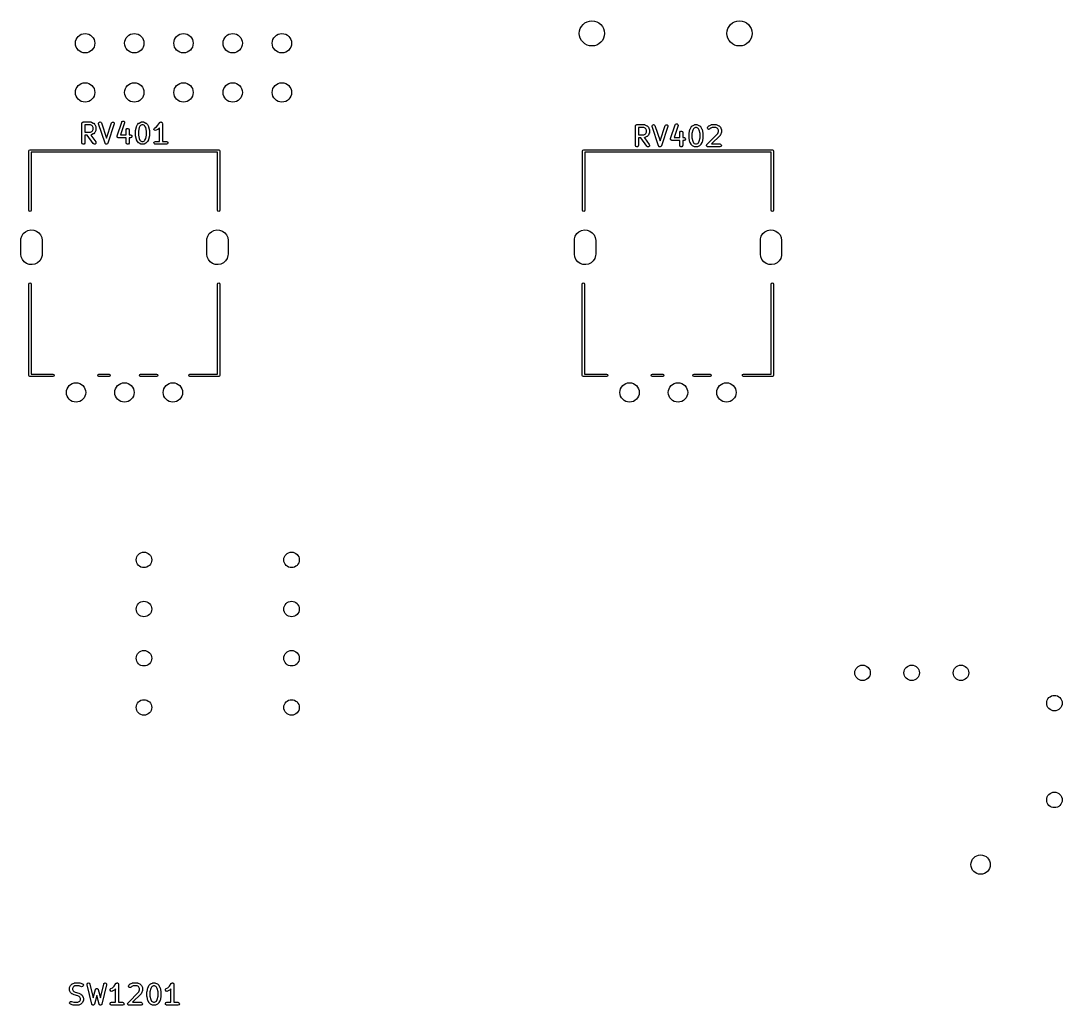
# Model space of a CAD drawing. Extents: x 44 to 169, y -237 to -27.
# Drawn here: x 44.2 to 97.9, y -184 to -133.2 of the extents above; entities that cross this region are included whole.
import ezdxf

# ---------------------------------------------------------------- set-up
doc = ezdxf.new("R2010")
doc.units = 0
doc.layers.add('BLACK', color=7, linetype='CONTINUOUS')

msp = doc.modelspace()

# ---------------------------------------------------------------- linework, layer by layer
at = {"layer": 'BLACK', "linetype": 'CONTINUOUS'}
for p, q in [((47.336, -138.507), (47.3377, -138.498)), ((47.336, -139.507), (47.336, -138.507)), ((47.3371, -138.494), (47.3388, -138.491)), ((47.3377, -138.498), (47.3371, -138.494)), ((47.3388, -138.491), (47.3405, -138.482)), ((47.3405, -138.482), (47.353, -138.467)), ((47.353, -138.467), (47.3627, -138.45)), ((47.3627, -138.45), (47.3691, -138.448)), ((47.3691, -138.448), (47.3735, -138.442)), ((47.3735, -138.442), (47.3926, -138.439)), ((47.3926, -138.439), (47.411, -138.432)), ((47.411, -138.432), (47.7919, -138.432)), ((47.486, -138.582), (47.486, -138.956)), ((47.7742, -138.582), (47.486, -138.582)), ((47.8427, -138.617), (47.7742, -138.582)), ((47.7919, -138.432), (47.8176, -138.437)), ((47.8176, -138.437), (47.821, -138.44)), ((47.821, -138.44), (47.8254, -138.44)), ((47.8254, -138.44), (47.9207, -138.488)), ((47.8731, -138.647), (47.8427, -138.617)), ((47.9074, -138.716), (47.8731, -138.647)), ((47.9207, -138.488), (47.9387, -138.501)), ((47.9387, -138.501), (47.9402, -138.502)), ((47.9402, -138.502), (47.9878, -138.55)), ((47.9878, -138.55), (48.0007, -138.568)), ((48.0007, -138.568), (48.0018, -138.569)), ((48.0018, -138.569), (48.0495, -138.664)), ((48.0495, -138.664), (48.0569, -138.689)), ((48.0569, -138.689), (48.0558, -138.694)), ((48.1931, -138.505), (48.212, -138.458)), ((48.1969, -138.531), (48.1931, -138.505)), ((48.5303, -139.531), (48.1969, -138.531)), ((48.212, -138.458), (48.2571, -138.433)), ((48.2571, -138.433), (48.3074, -138.443)), ((48.3074, -138.443), (48.3392, -138.484)), ((48.3392, -138.484), (48.6014, -139.27)), ((48.6014, -139.27), (48.8636, -138.484)), ((49.0059, -138.531), (48.6726, -139.531)), ((48.8636, -138.484), (48.876, -138.461)), ((48.876, -138.461), (48.9197, -138.434)), ((48.9197, -138.434), (48.9705, -138.441)), ((48.9705, -138.441), (49.0045, -138.48)), ((49.0045, -138.48), (49.0059, -138.531)), ((49.1493, -139.15), (49.3874, -138.436)), ((49.5297, -138.483), (49.3245, -139.099)), ((49.3874, -138.436), (49.3998, -138.413)), ((49.3998, -138.413), (49.4435, -138.386)), ((49.4435, -138.386), (49.4943, -138.394)), ((49.4943, -138.394), (49.5283, -138.432)), ((49.5283, -138.432), (49.5297, -138.483)), ((50.1001, -138.87), (50.1477, -138.68)), ((50.1477, -138.68), (50.153, -138.668)), ((50.153, -138.668), (50.1534, -138.664)), ((50.1534, -138.664), (50.201, -138.569)), ((50.201, -138.569), (50.2144, -138.551)), ((50.2144, -138.551), (50.2151, -138.55)), ((50.2151, -138.55), (50.2627, -138.502)), ((50.2627, -138.502), (50.281, -138.489)), ((50.281, -138.489), (50.2822, -138.488)), ((50.2822, -138.488), (50.3774, -138.44)), ((50.3297, -138.647), (50.2912, -138.724)), ((50.3601, -138.617), (50.3297, -138.647)), ((50.4287, -138.582), (50.3601, -138.617)), ((50.3774, -138.44), (50.4024, -138.433)), ((50.4024, -138.433), (50.4067, -138.434)), ((50.4067, -138.434), (50.411, -138.432)), ((50.411, -138.432), (50.5062, -138.432)), ((50.4885, -138.582), (50.4287, -138.582)), ((50.557, -138.617), (50.4885, -138.582)), ((50.5062, -138.432), (50.5318, -138.437)), ((50.5318, -138.437), (50.5353, -138.44)), ((50.5353, -138.44), (50.5397, -138.44)), ((50.5397, -138.44), (50.635, -138.488)), ((50.5874, -138.647), (50.557, -138.617)), ((50.6259, -138.724), (50.5874, -138.647)), ((50.635, -138.488), (50.653, -138.501)), ((50.653, -138.501), (50.6545, -138.502)), ((50.6545, -138.502), (50.7021, -138.55)), ((50.7021, -138.55), (50.7149, -138.568)), ((50.7149, -138.568), (50.7161, -138.569)), ((50.7161, -138.569), (50.7637, -138.664)), ((50.7637, -138.664), (50.7674, -138.677)), ((50.7674, -138.677), (50.7694, -138.68)), ((50.7694, -138.68), (50.817, -138.87)), ((51.0917, -138.726), (51.176, -138.684)), ((51.176, -138.684), (51.2574, -138.602)), ((51.2574, -138.602), (51.3485, -138.466)), ((51.3485, -138.466), (51.3665, -138.447)), ((51.3665, -138.447), (51.3707, -138.446)), ((51.3707, -138.446), (51.3735, -138.442)), ((51.3735, -138.442), (51.3949, -138.439)), ((51.3949, -138.439), (51.4158, -138.433)), ((51.4158, -138.433), (51.4197, -138.434)), ((51.4197, -138.434), (51.424, -138.434)), ((51.424, -138.434), (51.4428, -138.444)), ((51.4428, -138.444), (51.4628, -138.453)), ((51.4628, -138.453), (51.4647, -138.457)), ((51.4647, -138.457), (51.4684, -138.459)), ((51.4684, -138.459), (51.4758, -138.48)), ((51.4758, -138.48), (51.4855, -138.499)), ((51.4855, -138.499), (51.4845, -138.503)), ((51.4845, -138.503), (51.486, -138.507)), ((51.486, -138.507), (51.486, -139.432)), ((75.911, -138.644), (75.9127, -138.635)), ((75.911, -139.644), (75.911, -138.644)), ((75.9121, -138.631), (75.9138, -138.628)), ((75.9127, -138.635), (75.9121, -138.631)), ((75.9138, -138.628), (75.9155, -138.619)), ((75.9155, -138.619), (75.928, -138.604)), ((75.928, -138.604), (75.9377, -138.587)), ((75.9377, -138.587), (75.9441, -138.585)), ((75.9441, -138.585), (75.9485, -138.579)), ((75.9485, -138.579), (75.9676, -138.576)), ((75.9676, -138.576), (75.986, -138.569)), ((75.986, -138.569), (76.3669, -138.569)), ((76.3669, -138.569), (76.3926, -138.574)), ((76.3926, -138.574), (76.396, -138.577)), ((76.396, -138.577), (76.4004, -138.577)), ((76.4004, -138.577), (76.4957, -138.625)), ((76.4957, -138.625), (76.5137, -138.638)), ((76.5137, -138.638), (76.5152, -138.639)), ((76.5152, -138.639), (76.5628, -138.687)), ((76.5628, -138.687), (76.5757, -138.705)), ((76.7681, -138.642), (76.787, -138.595)), ((76.7719, -138.668), (76.7681, -138.642)), ((77.1053, -139.668), (76.7719, -138.668)), ((76.787, -138.595), (76.8321, -138.57)), ((76.8321, -138.57), (76.8824, -138.58)), ((76.8824, -138.58), (76.9142, -138.621)), ((76.9142, -138.621), (77.1764, -139.407)), ((77.1764, -139.407), (77.4386, -138.621)), ((77.5809, -138.668), (77.2476, -139.668)), ((77.4386, -138.621), (77.451, -138.598)), ((77.451, -138.598), (77.4947, -138.571)), ((77.4947, -138.571), (77.5455, -138.578)), ((77.5455, -138.578), (77.5795, -138.617)), ((77.5795, -138.617), (77.5809, -138.668)), ((77.7243, -139.287), (77.9624, -138.573)), ((78.1047, -138.62), (77.8995, -139.236)), ((77.9624, -138.573), (77.9748, -138.55)), ((77.9748, -138.55), (78.0185, -138.523)), ((78.0185, -138.523), (78.0693, -138.531)), ((78.0693, -138.531), (78.1033, -138.569)), ((78.1033, -138.569), (78.1047, -138.62)), ((78.776, -138.706), (78.7894, -138.688)), ((78.7894, -138.688), (78.7901, -138.687)), ((78.7901, -138.687), (78.8377, -138.639)), ((78.8377, -138.639), (78.856, -138.626)), ((78.856, -138.626), (78.8572, -138.625)), ((78.8572, -138.625), (78.9524, -138.577)), ((78.9524, -138.577), (78.9774, -138.57)), ((78.9774, -138.57), (78.9817, -138.571)), ((78.9817, -138.571), (78.986, -138.569)), ((78.986, -138.569), (79.0812, -138.569)), ((79.0812, -138.569), (79.1068, -138.574)), ((79.1068, -138.574), (79.1103, -138.577)), ((79.1103, -138.577), (79.1147, -138.577)), ((79.1147, -138.577), (79.21, -138.625)), ((79.21, -138.625), (79.228, -138.638)), ((79.228, -138.638), (79.2295, -138.639)), ((79.2295, -138.639), (79.2771, -138.687)), ((79.2771, -138.687), (79.2899, -138.705)), ((79.6255, -138.733), (79.6472, -138.687)), ((79.6472, -138.687), (79.6948, -138.639)), ((79.6948, -138.639), (79.7132, -138.626)), ((79.7132, -138.626), (79.7143, -138.625)), ((79.7143, -138.625), (79.8096, -138.577)), ((79.8096, -138.577), (79.8345, -138.57)), ((79.8345, -138.57), (79.8389, -138.571)), ((79.8389, -138.571), (79.8431, -138.569)), ((79.8431, -138.569), (80.0812, -138.569)), ((80.0812, -138.569), (80.1068, -138.574)), ((80.1068, -138.574), (80.1103, -138.577)), ((80.1103, -138.577), (80.1147, -138.577)), ((80.1147, -138.577), (80.21, -138.625)), ((80.21, -138.625), (80.228, -138.638)), ((80.228, -138.638), (80.2295, -138.639)), ((80.2295, -138.639), (80.2771, -138.687)), ((80.2771, -138.687), (80.2899, -138.705)), ((47.486, -138.956), (47.7742, -138.956)), ((47.61, -139.106), (47.486, -139.106)), ((47.486, -139.106), (47.486, -139.507)), ((47.9209, -139.55), (47.61, -139.106)), ((47.7742, -138.956), (47.8427, -138.922)), ((47.7961, -139.105), (47.7929, -139.106)), ((47.7929, -139.106), (48.0438, -139.464)), ((47.8005, -139.106), (47.7961, -139.105)), ((47.8254, -139.098), (47.8005, -139.106)), ((47.9207, -139.051), (47.8254, -139.098)), ((47.8427, -138.922), (47.8731, -138.892)), ((47.8731, -138.892), (47.9074, -138.823)), ((47.9074, -138.823), (47.9074, -138.716)), ((47.9218, -139.049), (47.9207, -139.051)), ((47.9402, -139.037), (47.9218, -139.049)), ((47.9878, -138.989), (47.9402, -139.037)), ((47.9885, -138.988), (47.9878, -138.989)), ((48.0018, -138.969), (47.9885, -138.988)), ((48.0495, -138.874), (48.0018, -138.969)), ((48.05, -138.87), (48.0495, -138.874)), ((48.0529, -138.866), (48.05, -138.87)), ((48.0574, -138.841), (48.0529, -138.866)), ((48.0558, -138.694), (48.0574, -138.698)), ((48.0574, -138.698), (48.0574, -138.841)), ((49.1466, -139.161), (49.1495, -139.156)), ((49.1502, -139.181), (49.1466, -139.161)), ((49.1495, -139.156), (49.1493, -139.15)), ((49.1507, -139.202), (49.1502, -139.181)), ((49.1545, -139.206), (49.1507, -139.202)), ((49.1555, -139.212), (49.1545, -139.206)), ((49.1712, -139.225), (49.1555, -139.212)), ((49.1848, -139.24), (49.1712, -139.225)), ((49.3245, -139.099), (49.6217, -139.099)), ((49.6217, -138.841), (49.6262, -138.815)), ((49.6217, -139.099), (49.6217, -138.841)), ((49.6262, -138.815), (49.6592, -138.776)), ((49.6592, -138.776), (49.7097, -138.767)), ((49.7097, -138.767), (49.7541, -138.793)), ((49.7541, -138.793), (49.7717, -138.841)), ((49.7717, -138.841), (49.7717, -139.099)), ((49.7717, -139.099), (49.8395, -139.099)), ((49.8395, -139.099), (49.8652, -139.104)), ((49.8652, -139.104), (49.9045, -139.137)), ((49.9134, -139.187), (49.8877, -139.231)), ((49.9045, -139.137), (49.9134, -139.187)), ((50.0979, -138.888), (50.1005, -138.874)), ((50.0979, -139.126), (50.0979, -138.888)), ((50.099, -139.13), (50.0979, -139.126)), ((50.1001, -139.145), (50.099, -139.13)), ((50.1005, -138.874), (50.1001, -138.87)), ((50.1477, -139.335), (50.1001, -139.145)), ((50.2912, -138.724), (50.2479, -138.898)), ((50.2479, -138.898), (50.2479, -139.117)), ((50.2479, -139.117), (50.2912, -139.291)), ((50.6693, -138.898), (50.6259, -138.724)), ((50.6259, -139.291), (50.6693, -139.117)), ((50.6693, -139.117), (50.6693, -138.898)), ((50.817, -139.145), (50.7694, -139.335)), ((50.8193, -139.126), (50.8167, -139.141)), ((50.8167, -139.141), (50.817, -139.145)), ((50.817, -138.87), (50.8181, -138.885)), ((50.8181, -138.885), (50.8193, -138.888)), ((50.8193, -138.888), (50.8193, -139.126)), ((51.0533, -138.814), (51.0564, -138.763)), ((51.0839, -138.856), (51.0533, -138.814)), ((51.0564, -138.763), (51.0917, -138.726)), ((51.1338, -138.868), (51.0839, -138.856)), ((51.1588, -138.86), (51.1338, -138.868)), ((51.254, -138.813), (51.1588, -138.86)), ((51.2551, -138.811), (51.254, -138.813)), ((51.2735, -138.799), (51.2551, -138.811)), ((51.336, -138.736), (51.2735, -138.799)), ((51.336, -139.432), (51.336, -138.736)), ((76.061, -138.719), (76.061, -139.093)), ((76.3492, -138.719), (76.061, -138.719)), ((76.061, -139.093), (76.3492, -139.093)), ((76.4177, -138.754), (76.3492, -138.719)), ((76.3492, -139.093), (76.4177, -139.059)), ((76.4957, -139.188), (76.4004, -139.235)), ((76.4481, -138.784), (76.4177, -138.754)), ((76.4177, -139.059), (76.4481, -139.029)), ((76.4824, -138.853), (76.4481, -138.784)), ((76.4481, -139.029), (76.4824, -138.96)), ((76.4824, -138.96), (76.4824, -138.853)), ((76.4968, -139.186), (76.4957, -139.188)), ((76.5152, -139.174), (76.4968, -139.186)), ((76.5628, -139.126), (76.5152, -139.174)), ((76.5635, -139.125), (76.5628, -139.126)), ((76.5768, -139.106), (76.5635, -139.125)), ((76.5757, -138.705), (76.5768, -138.706)), ((76.5768, -138.706), (76.6245, -138.801)), ((76.6245, -139.011), (76.5768, -139.106)), ((76.6245, -138.801), (76.6319, -138.826)), ((76.625, -139.007), (76.6245, -139.011)), ((76.6279, -139.003), (76.625, -139.007)), ((76.6324, -138.978), (76.6279, -139.003)), ((76.6319, -138.826), (76.6308, -138.831)), ((76.6308, -138.831), (76.6324, -138.835)), ((76.6324, -138.835), (76.6324, -138.978)), ((78.1967, -138.978), (78.2012, -138.952)), ((78.1967, -139.236), (78.1967, -138.978)), ((78.2012, -138.952), (78.2342, -138.913)), ((78.2342, -138.913), (78.2847, -138.904)), ((78.2847, -138.904), (78.3291, -138.93)), ((78.3291, -138.93), (78.3467, -138.978)), ((78.3467, -138.978), (78.3467, -139.236)), ((78.6729, -139.025), (78.6755, -139.011)), ((78.6729, -139.263), (78.6729, -139.025)), ((78.6751, -139.007), (78.7227, -138.817)), ((78.6755, -139.011), (78.6751, -139.007)), ((78.7227, -138.817), (78.728, -138.805)), ((78.728, -138.805), (78.7284, -138.801)), ((78.7284, -138.801), (78.776, -138.706)), ((78.8662, -138.861), (78.8229, -139.035)), ((78.8229, -139.035), (78.8229, -139.254)), ((78.9047, -138.784), (78.8662, -138.861)), ((78.9351, -138.754), (78.9047, -138.784)), ((79.0037, -138.719), (78.9351, -138.754)), ((79.0635, -138.719), (79.0037, -138.719)), ((79.132, -138.754), (79.0635, -138.719)), ((79.1624, -138.784), (79.132, -138.754)), ((79.2009, -138.861), (79.1624, -138.784)), ((79.2443, -139.035), (79.2009, -138.861)), ((79.2443, -139.254), (79.2443, -139.035)), ((79.2899, -138.705), (79.2911, -138.706)), ((79.2911, -138.706), (79.3387, -138.801)), ((79.3387, -138.801), (79.3424, -138.814)), ((79.3424, -138.814), (79.3444, -138.817)), ((79.3444, -138.817), (79.392, -139.007)), ((79.392, -139.007), (79.3931, -139.022)), ((79.3931, -139.022), (79.3943, -139.025)), ((79.3943, -139.025), (79.3943, -139.263)), ((79.5996, -139.591), (80.1585, -139.032)), ((79.6388, -138.783), (79.6255, -138.733)), ((79.6808, -138.812), (79.6388, -138.783)), ((79.7319, -138.808), (79.6808, -138.812)), ((79.7533, -138.793), (79.7319, -138.808)), ((79.7923, -138.754), (79.7533, -138.793)), ((79.8608, -138.719), (79.7923, -138.754)), ((80.2771, -139.126), (79.8337, -139.569)), ((80.0635, -138.719), (79.8608, -138.719)), ((80.132, -138.754), (80.0635, -138.719)), ((80.1624, -138.784), (80.132, -138.754)), ((80.1585, -139.032), (80.1967, -138.918)), ((80.1967, -138.853), (80.1624, -138.784)), ((80.1967, -138.918), (80.1967, -138.853)), ((80.279, -139.122), (80.2771, -139.126)), ((80.2828, -139.12), (80.279, -139.122)), ((80.2952, -139.097), (80.2828, -139.12)), ((80.2899, -138.705), (80.2911, -138.706)), ((80.2911, -138.706), (80.3387, -138.801)), ((80.3428, -138.954), (80.2952, -139.097)), ((80.3387, -138.801), (80.3462, -138.826)), ((80.3467, -138.93), (80.3428, -138.952)), ((80.3428, -138.952), (80.3428, -138.954)), ((80.3462, -138.826), (80.3451, -138.831)), ((80.3451, -138.831), (80.3467, -138.835)), ((80.3467, -138.835), (80.3467, -138.93)), ((47.3535, -139.556), (47.336, -139.507)), ((47.3979, -139.581), (47.3535, -139.556)), ((47.4485, -139.572), (47.3979, -139.581)), ((47.4814, -139.533), (47.4485, -139.572)), ((47.486, -139.507), (47.4814, -139.533)), ((47.963, -139.58), (47.9209, -139.55)), ((48.0141, -139.575), (47.963, -139.58)), ((48.0503, -139.539), (48.0141, -139.575)), ((48.0438, -139.464), (48.0548, -139.488)), ((48.0548, -139.488), (48.0503, -139.539)), ((48.5316, -139.533), (48.5303, -139.531)), ((48.5317, -139.535), (48.5316, -139.533)), ((48.5474, -139.553), (48.5317, -139.535)), ((48.5622, -139.571), (48.5474, -139.553)), ((48.5643, -139.572), (48.5622, -139.571)), ((48.5657, -139.573), (48.5643, -139.572)), ((48.5892, -139.577), (48.5657, -139.573)), ((48.6124, -139.582), (48.5892, -139.577)), ((48.6143, -139.581), (48.6124, -139.582)), ((48.6165, -139.581), (48.6143, -139.581)), ((48.6367, -139.568), (48.6165, -139.581)), ((48.6575, -139.557), (48.6367, -139.568)), ((48.6583, -139.555), (48.6575, -139.557)), ((48.6602, -139.554), (48.6583, -139.555)), ((48.6726, -139.531), (48.6602, -139.554)), ((49.1904, -139.241), (49.1848, -139.24)), ((49.1948, -139.245), (49.1904, -139.241)), ((49.2205, -139.249), (49.1948, -139.245)), ((49.6217, -139.249), (49.2205, -139.249)), ((49.6217, -139.507), (49.6217, -139.249)), ((49.6392, -139.556), (49.6217, -139.507)), ((49.6836, -139.581), (49.6392, -139.556)), ((49.7342, -139.572), (49.6836, -139.581)), ((49.7671, -139.533), (49.7342, -139.572)), ((49.7717, -139.507), (49.7671, -139.533)), ((49.8395, -139.249), (49.7717, -139.249)), ((49.7717, -139.249), (49.7717, -139.507)), ((49.8877, -139.231), (49.8395, -139.249)), ((50.1497, -139.338), (50.1477, -139.335)), ((50.1534, -139.35), (50.1497, -139.338)), ((50.201, -139.446), (50.1534, -139.35)), ((50.2022, -139.447), (50.201, -139.446)), ((50.2151, -139.465), (50.2022, -139.447)), ((50.2627, -139.513), (50.2151, -139.465)), ((50.2642, -139.513), (50.2627, -139.513)), ((50.2822, -139.527), (50.2642, -139.513)), ((50.3774, -139.574), (50.2822, -139.527)), ((50.2912, -139.291), (50.3297, -139.368)), ((50.3297, -139.368), (50.3601, -139.398)), ((50.3601, -139.398), (50.4287, -139.432)), ((50.3819, -139.575), (50.3774, -139.574)), ((50.3853, -139.578), (50.3819, -139.575)), ((50.411, -139.582), (50.3853, -139.578)), ((50.5062, -139.582), (50.411, -139.582)), ((50.4287, -139.432), (50.4885, -139.432)), ((50.4885, -139.432), (50.557, -139.398)), ((50.5104, -139.581), (50.5062, -139.582)), ((50.5148, -139.582), (50.5104, -139.581)), ((50.5397, -139.574), (50.5148, -139.582)), ((50.635, -139.527), (50.5397, -139.574)), ((50.557, -139.398), (50.5874, -139.368)), ((50.5874, -139.368), (50.6259, -139.291)), ((50.6361, -139.526), (50.635, -139.527)), ((50.6545, -139.513), (50.6361, -139.526)), ((50.7021, -139.465), (50.6545, -139.513)), ((50.7028, -139.464), (50.7021, -139.465)), ((50.7161, -139.446), (50.7028, -139.464)), ((50.7637, -139.35), (50.7161, -139.446)), ((50.7642, -139.347), (50.7637, -139.35)), ((50.7694, -139.335), (50.7642, -139.347)), ((51.0514, -139.494), (51.077, -139.45)), ((51.0603, -139.545), (51.0514, -139.494)), ((51.0996, -139.578), (51.0603, -139.545)), ((51.077, -139.45), (51.1252, -139.432)), ((51.1252, -139.582), (51.0996, -139.578)), ((51.1252, -139.432), (51.336, -139.432)), ((51.6967, -139.582), (51.1252, -139.582)), ((51.486, -139.432), (51.6967, -139.432)), ((51.6967, -139.432), (51.7223, -139.437)), ((51.7449, -139.565), (51.6967, -139.582)), ((51.7223, -139.437), (51.7616, -139.47)), ((51.7705, -139.52), (51.7449, -139.565)), ((51.7616, -139.47), (51.7705, -139.52)), ((75.9285, -139.693), (75.911, -139.644)), ((75.9729, -139.718), (75.9285, -139.693)), ((76.0235, -139.709), (75.9729, -139.718)), ((76.0564, -139.67), (76.0235, -139.709)), ((76.061, -139.644), (76.0564, -139.67)), ((76.185, -139.243), (76.061, -139.243)), ((76.061, -139.243), (76.061, -139.644)), ((76.4959, -139.687), (76.185, -139.243)), ((76.3711, -139.242), (76.3679, -139.243)), ((76.3679, -139.243), (76.6188, -139.601)), ((76.3755, -139.243), (76.3711, -139.242)), ((76.4004, -139.235), (76.3755, -139.243)), ((76.538, -139.717), (76.4959, -139.687)), ((76.5891, -139.712), (76.538, -139.717)), ((76.6253, -139.676), (76.5891, -139.712)), ((76.6188, -139.601), (76.6298, -139.625)), ((76.6298, -139.625), (76.6253, -139.676)), ((77.1066, -139.67), (77.1053, -139.668)), ((77.1067, -139.672), (77.1066, -139.67)), ((77.1224, -139.69), (77.1067, -139.672)), ((77.1372, -139.708), (77.1224, -139.69)), ((77.1393, -139.709), (77.1372, -139.708)), ((77.1407, -139.71), (77.1393, -139.709)), ((77.1642, -139.714), (77.1407, -139.71)), ((77.1874, -139.719), (77.1642, -139.714)), ((77.1893, -139.718), (77.1874, -139.719)), ((77.1915, -139.718), (77.1893, -139.718)), ((77.2117, -139.705), (77.1915, -139.718)), ((77.2325, -139.694), (77.2117, -139.705)), ((77.2333, -139.692), (77.2325, -139.694)), ((77.2352, -139.691), (77.2333, -139.692)), ((77.2476, -139.668), (77.2352, -139.691)), ((77.7216, -139.298), (77.7245, -139.293)), ((77.7252, -139.318), (77.7216, -139.298)), ((77.7245, -139.293), (77.7243, -139.287)), ((77.7257, -139.339), (77.7252, -139.318)), ((77.7295, -139.343), (77.7257, -139.339)), ((77.7305, -139.349), (77.7295, -139.343)), ((77.7462, -139.362), (77.7305, -139.349)), ((77.7598, -139.377), (77.7462, -139.362)), ((77.7654, -139.378), (77.7598, -139.377)), ((77.7698, -139.382), (77.7654, -139.378)), ((77.7955, -139.386), (77.7698, -139.382)), ((78.1967, -139.386), (77.7955, -139.386)), ((77.8995, -139.236), (78.1967, -139.236)), ((78.1967, -139.644), (78.1967, -139.386)), ((78.2142, -139.693), (78.1967, -139.644)), ((78.2586, -139.718), (78.2142, -139.693)), ((78.3092, -139.709), (78.2586, -139.718)), ((78.3421, -139.67), (78.3092, -139.709)), ((78.3467, -139.644), (78.3421, -139.67)), ((78.3467, -139.236), (78.4145, -139.236)), ((78.4145, -139.386), (78.3467, -139.386)), ((78.3467, -139.386), (78.3467, -139.644)), ((78.4145, -139.236), (78.4402, -139.241)), ((78.4627, -139.368), (78.4145, -139.386)), ((78.4402, -139.241), (78.4795, -139.274)), ((78.4884, -139.324), (78.4627, -139.368)), ((78.4795, -139.274), (78.4884, -139.324)), ((78.674, -139.267), (78.6729, -139.263)), ((78.6751, -139.282), (78.674, -139.267)), ((78.7227, -139.472), (78.6751, -139.282)), ((78.7247, -139.475), (78.7227, -139.472)), ((78.7284, -139.487), (78.7247, -139.475)), ((78.776, -139.583), (78.7284, -139.487)), ((78.7772, -139.584), (78.776, -139.583)), ((78.7901, -139.602), (78.7772, -139.584)), ((78.8377, -139.65), (78.7901, -139.602)), ((78.8229, -139.254), (78.8662, -139.428)), ((78.8392, -139.65), (78.8377, -139.65)), ((78.8572, -139.664), (78.8392, -139.65)), ((78.9524, -139.711), (78.8572, -139.664)), ((78.8662, -139.428), (78.9047, -139.505)), ((78.9047, -139.505), (78.9351, -139.535)), ((78.9351, -139.535), (79.0037, -139.569)), ((78.9569, -139.712), (78.9524, -139.711)), ((78.9603, -139.715), (78.9569, -139.712)), ((78.986, -139.719), (78.9603, -139.715)), ((79.0812, -139.719), (78.986, -139.719)), ((79.0037, -139.569), (79.0635, -139.569)), ((79.0635, -139.569), (79.132, -139.535)), ((79.0854, -139.718), (79.0812, -139.719)), ((79.0898, -139.719), (79.0854, -139.718)), ((79.1147, -139.711), (79.0898, -139.719)), ((79.21, -139.664), (79.1147, -139.711)), ((79.132, -139.535), (79.1624, -139.505)), ((79.1624, -139.505), (79.2009, -139.428)), ((79.2009, -139.428), (79.2443, -139.254)), ((79.2111, -139.663), (79.21, -139.664)), ((79.2295, -139.65), (79.2111, -139.663)), ((79.2771, -139.602), (79.2295, -139.65)), ((79.2778, -139.601), (79.2771, -139.602)), ((79.2911, -139.583), (79.2778, -139.601)), ((79.3387, -139.487), (79.2911, -139.583)), ((79.3392, -139.484), (79.3387, -139.487)), ((79.3444, -139.472), (79.3392, -139.484)), ((79.392, -139.282), (79.3444, -139.472)), ((79.3943, -139.263), (79.3917, -139.278)), ((79.3917, -139.278), (79.392, -139.282)), ((79.5779, -139.638), (79.5794, -139.635)), ((79.5837, -139.66), (79.5779, -139.638)), ((79.5788, -139.631), (79.59, -139.612)), ((79.5794, -139.635), (79.5788, -139.631)), ((79.5877, -139.682), (79.5837, -139.66)), ((79.5903, -139.684), (79.5877, -139.682)), ((79.59, -139.612), (79.5996, -139.591)), ((79.5912, -139.687), (79.5903, -139.684)), ((79.6097, -139.7), (79.5912, -139.687)), ((79.627, -139.715), (79.6097, -139.7)), ((79.6316, -139.716), (79.627, -139.715)), ((79.6332, -139.717), (79.6316, -139.716)), ((79.6365, -139.717), (79.6332, -139.717)), ((79.6526, -139.719), (79.6365, -139.717)), ((80.2717, -139.719), (79.6526, -139.719)), ((79.8337, -139.569), (80.2717, -139.569)), ((80.2717, -139.569), (80.2973, -139.574)), ((80.3199, -139.702), (80.2717, -139.719)), ((80.2973, -139.574), (80.3366, -139.607)), ((80.3455, -139.657), (80.3199, -139.702)), ((80.3366, -139.607), (80.3455, -139.657)), ((44.6, -139.93), (44.6176, -139.888)), ((44.6, -142.99), (44.6, -139.93)), ((44.6176, -139.888), (44.66, -139.87)), ((44.66, -139.87), (54.4, -139.87)), ((54.34, -139.99), (44.72, -139.99)), ((44.72, -139.99), (44.72, -142.99)), ((54.34, -142.99), (54.34, -139.99)), ((54.4, -139.87), (54.4424, -139.888)), ((54.4424, -139.888), (54.46, -139.93)), ((54.46, -139.93), (54.46, -142.99)), ((73.175, -139.93), (73.1926, -139.888)), ((73.175, -142.99), (73.175, -139.93)), ((73.1926, -139.888), (73.235, -139.87)), ((73.235, -139.87), (82.975, -139.87)), ((82.915, -139.99), (73.295, -139.99)), ((73.295, -139.99), (73.295, -142.99)), ((82.915, -142.99), (82.915, -139.99)), ((82.975, -139.87), (83.0174, -139.888)), ((83.0174, -139.888), (83.035, -139.93)), ((83.035, -139.93), (83.035, -142.99)), ((44.6176, -143.032), (44.6, -142.99)), ((44.72, -142.99), (44.7024, -143.032)), ((54.3576, -143.032), (54.34, -142.99)), ((54.46, -142.99), (54.4424, -143.032)), ((73.1926, -143.032), (73.175, -142.99)), ((73.295, -142.99), (73.2774, -143.032)), ((82.9326, -143.032), (82.915, -142.99)), ((83.035, -142.99), (83.0174, -143.032)), ((44.66, -143.05), (44.6176, -143.032)), ((44.7024, -143.032), (44.66, -143.05)), ((54.4, -143.05), (54.3576, -143.032)), ((54.4424, -143.032), (54.4, -143.05)), ((73.235, -143.05), (73.1926, -143.032)), ((73.2774, -143.032), (73.235, -143.05)), ((82.975, -143.05), (82.9326, -143.032)), ((83.0174, -143.032), (82.975, -143.05)), ((44.4161, -144.098), (44.5491, -144.031)), ((44.5491, -144.031), (44.6955, -144.001)), ((44.6955, -144.001), (44.8444, -144.012)), ((44.8444, -144.012), (44.9848, -144.063)), ((44.9848, -144.063), (45.1065, -144.149)), ((54.0161, -144.098), (54.1491, -144.031)), ((54.1491, -144.031), (54.2955, -144.001)), ((54.2955, -144.001), (54.4444, -144.012)), ((54.4444, -144.012), (54.5848, -144.063)), ((54.5848, -144.063), (54.7065, -144.149)), ((72.9911, -144.098), (73.1241, -144.031)), ((73.1241, -144.031), (73.2705, -144.001)), ((73.2705, -144.001), (73.4194, -144.012)), ((73.4194, -144.012), (73.5598, -144.063)), ((73.5598, -144.063), (73.6815, -144.149)), ((82.5911, -144.098), (82.7241, -144.031)), ((82.7241, -144.031), (82.8705, -144.001)), ((82.8705, -144.001), (83.0194, -144.012)), ((83.0194, -144.012), (83.1598, -144.063)), ((83.1598, -144.063), (83.2815, -144.149)), ((44.18, -144.55), (44.1859, -144.47)), ((44.18, -145.25), (44.18, -144.55)), ((44.1859, -144.47), (44.2276, -144.326)), ((44.2276, -144.326), (44.3062, -144.199)), ((44.3062, -144.199), (44.4161, -144.098)), ((45.1065, -144.149), (45.2004, -144.265)), ((45.2004, -144.265), (45.2597, -144.402)), ((45.2597, -144.402), (45.28, -144.55)), ((45.28, -144.55), (45.28, -145.25)), ((53.78, -144.55), (53.7859, -144.47)), ((53.78, -145.25), (53.78, -144.55)), ((53.7859, -144.47), (53.8275, -144.326)), ((53.8275, -144.326), (53.9062, -144.199)), ((53.9062, -144.199), (54.0161, -144.098)), ((54.7065, -144.149), (54.8004, -144.265)), ((54.8004, -144.265), (54.8597, -144.402)), ((54.8597, -144.402), (54.88, -144.55)), ((54.88, -144.55), (54.88, -145.25)), ((72.755, -144.55), (72.7609, -144.47)), ((72.755, -145.25), (72.755, -144.55)), ((72.7609, -144.47), (72.8025, -144.326)), ((72.8025, -144.326), (72.8812, -144.199)), ((72.8812, -144.199), (72.9911, -144.098)), ((73.6815, -144.149), (73.7754, -144.265)), ((73.7754, -144.265), (73.8347, -144.402)), ((73.8347, -144.402), (73.855, -144.55)), ((73.855, -144.55), (73.855, -145.25)), ((82.355, -144.55), (82.3609, -144.47)), ((82.355, -145.25), (82.355, -144.55)), ((82.3609, -144.47), (82.4025, -144.326)), ((82.4025, -144.326), (82.4812, -144.199)), ((82.4812, -144.199), (82.5911, -144.098)), ((83.2815, -144.149), (83.3755, -144.265)), ((83.3755, -144.265), (83.4347, -144.402)), ((83.4347, -144.402), (83.455, -144.55)), ((83.455, -144.55), (83.455, -145.25)), ((44.2003, -145.398), (44.18, -145.25)), ((44.2595, -145.535), (44.2003, -145.398)), ((44.3535, -145.651), (44.2595, -145.535)), ((44.4752, -145.737), (44.3535, -145.651)), ((45.1538, -145.601), (45.0439, -145.702)), ((45.2325, -145.474), (45.1538, -145.601)), ((45.2741, -145.33), (45.2325, -145.474)), ((45.28, -145.25), (45.2741, -145.33)), ((53.8003, -145.398), (53.78, -145.25)), ((53.8595, -145.535), (53.8003, -145.398)), ((53.9535, -145.651), (53.8595, -145.535)), ((54.0752, -145.737), (53.9535, -145.651)), ((54.7538, -145.601), (54.6439, -145.702)), ((54.8324, -145.474), (54.7538, -145.601)), ((54.8741, -145.33), (54.8324, -145.474)), ((54.88, -145.25), (54.8741, -145.33)), ((72.7753, -145.398), (72.755, -145.25)), ((72.8345, -145.535), (72.7753, -145.398)), ((72.9285, -145.651), (72.8345, -145.535)), ((73.0502, -145.737), (72.9285, -145.651)), ((73.7288, -145.601), (73.6189, -145.702)), ((73.8075, -145.474), (73.7288, -145.601)), ((73.8491, -145.33), (73.8075, -145.474)), ((73.855, -145.25), (73.8491, -145.33)), ((82.3753, -145.398), (82.355, -145.25)), ((82.4346, -145.535), (82.3753, -145.398)), ((82.5285, -145.651), (82.4346, -145.535)), ((82.6502, -145.737), (82.5285, -145.651)), ((83.3288, -145.601), (83.2189, -145.702)), ((83.4074, -145.474), (83.3288, -145.601)), ((83.4491, -145.33), (83.4074, -145.474)), ((83.455, -145.25), (83.4491, -145.33)), ((44.6156, -145.788), (44.4752, -145.737)), ((44.7645, -145.799), (44.6156, -145.788)), ((44.9109, -145.769), (44.7645, -145.799)), ((45.0439, -145.702), (44.9109, -145.769)), ((54.2156, -145.788), (54.0752, -145.737)), ((54.3645, -145.799), (54.2156, -145.788)), ((54.5109, -145.769), (54.3645, -145.799)), ((54.6439, -145.702), (54.5109, -145.769)), ((73.1906, -145.788), (73.0502, -145.737)), ((73.3395, -145.799), (73.1906, -145.788)), ((73.4859, -145.769), (73.3395, -145.799)), ((73.6189, -145.702), (73.4859, -145.769)), ((82.7906, -145.788), (82.6502, -145.737)), ((82.9395, -145.799), (82.7906, -145.788)), ((83.0859, -145.769), (82.9395, -145.799)), ((83.2189, -145.702), (83.0859, -145.769)), ((44.6076, -146.758), (44.65, -146.74)), ((44.65, -146.74), (44.6924, -146.758)), ((54.3576, -146.758), (54.4, -146.74)), ((54.4, -146.74), (54.4424, -146.758)), ((73.1826, -146.758), (73.225, -146.74)), ((73.225, -146.74), (73.2674, -146.758)), ((82.9326, -146.758), (82.975, -146.74)), ((82.975, -146.74), (83.0174, -146.758)), ((44.59, -146.8), (44.6076, -146.758)), ((44.59, -151.52), (44.59, -146.8)), ((44.6924, -146.758), (44.71, -146.8)), ((44.71, -146.8), (44.71, -151.46)), ((54.34, -146.8), (54.3576, -146.758)), ((54.34, -151.46), (54.34, -146.8)), ((54.4424, -146.758), (54.46, -146.8)), ((54.46, -146.8), (54.46, -151.52)), ((73.165, -146.8), (73.1826, -146.758)), ((73.165, -151.52), (73.165, -146.8)), ((73.2674, -146.758), (73.285, -146.8)), ((73.285, -146.8), (73.285, -151.46)), ((82.915, -146.8), (82.9326, -146.758)), ((82.915, -151.46), (82.915, -146.8)), ((83.0174, -146.758), (83.035, -146.8)), ((83.035, -146.8), (83.035, -151.52)), ((44.6076, -151.562), (44.59, -151.52)), ((44.65, -151.58), (44.6076, -151.562)), ((44.655, -151.578), (44.65, -151.58)), ((44.66, -151.58), (44.655, -151.578)), ((45.84, -151.58), (44.66, -151.58)), ((44.71, -151.46), (45.84, -151.46)), ((45.84, -151.46), (45.8824, -151.478)), ((45.8824, -151.562), (45.84, -151.58)), ((45.8824, -151.478), (45.9, -151.52)), ((45.9, -151.52), (45.8824, -151.562)), ((48.15, -151.52), (48.1676, -151.478)), ((48.1676, -151.562), (48.15, -151.52)), ((48.1676, -151.478), (48.21, -151.46)), ((48.21, -151.58), (48.1676, -151.562)), ((48.21, -151.46), (48.74, -151.46)), ((48.74, -151.58), (48.21, -151.58)), ((48.74, -151.46), (48.7824, -151.478)), ((48.7824, -151.562), (48.74, -151.58)), ((48.7824, -151.478), (48.8, -151.52)), ((48.8, -151.52), (48.7824, -151.562)), ((50.3, -151.52), (50.3176, -151.478)), ((50.3176, -151.562), (50.3, -151.52)), ((50.3176, -151.478), (50.36, -151.46)), ((50.36, -151.58), (50.3176, -151.562)), ((50.36, -151.46), (51.19, -151.46)), ((51.19, -151.58), (50.36, -151.58)), ((51.19, -151.46), (51.2324, -151.478)), ((51.2324, -151.562), (51.19, -151.58)), ((51.2324, -151.478), (51.25, -151.52)), ((51.25, -151.52), (51.2324, -151.562)), ((52.85, -151.52), (52.8676, -151.478)), ((52.8676, -151.562), (52.85, -151.52)), ((52.8676, -151.478), (52.91, -151.46)), ((52.91, -151.58), (52.8676, -151.562)), ((52.91, -151.46), (54.34, -151.46)), ((54.4, -151.58), (52.91, -151.58)), ((54.4424, -151.562), (54.4, -151.58)), ((54.46, -151.52), (54.4424, -151.562)), ((73.1826, -151.562), (73.165, -151.52)), ((73.225, -151.58), (73.1826, -151.562)), ((73.23, -151.578), (73.225, -151.58)), ((73.235, -151.58), (73.23, -151.578)), ((74.415, -151.58), (73.235, -151.58)), ((73.285, -151.46), (74.415, -151.46)), ((74.415, -151.46), (74.4574, -151.478)), ((74.4574, -151.562), (74.415, -151.58)), ((74.4574, -151.478), (74.475, -151.52)), ((74.475, -151.52), (74.4574, -151.562)), ((76.725, -151.52), (76.7426, -151.478)), ((76.7426, -151.562), (76.725, -151.52)), ((76.7426, -151.478), (76.785, -151.46)), ((76.785, -151.58), (76.7426, -151.562)), ((76.785, -151.46), (77.315, -151.46)), ((77.315, -151.58), (76.785, -151.58)), ((77.315, -151.46), (77.3574, -151.478)), ((77.3574, -151.562), (77.315, -151.58)), ((77.3574, -151.478), (77.375, -151.52)), ((77.375, -151.52), (77.3574, -151.562)), ((78.875, -151.52), (78.8926, -151.478)), ((78.8926, -151.562), (78.875, -151.52)), ((78.8926, -151.478), (78.935, -151.46)), ((78.935, -151.58), (78.8926, -151.562)), ((78.935, -151.46), (79.765, -151.46)), ((79.765, -151.58), (78.935, -151.58)), ((79.765, -151.46), (79.8074, -151.478)), ((79.8074, -151.562), (79.765, -151.58)), ((79.8074, -151.478), (79.825, -151.52)), ((79.825, -151.52), (79.8074, -151.562)), ((81.425, -151.52), (81.4426, -151.478)), ((81.4426, -151.562), (81.425, -151.52)), ((81.4426, -151.478), (81.485, -151.46)), ((81.485, -151.58), (81.4426, -151.562)), ((81.485, -151.46), (82.915, -151.46)), ((82.975, -151.58), (81.485, -151.58)), ((83.0174, -151.562), (82.975, -151.58)), ((83.035, -151.52), (83.0174, -151.562)), ((46.6931, -183.158), (46.6976, -183.132)), ((46.6931, -183.253), (46.6931, -183.158)), ((46.6946, -183.257), (46.6931, -183.253)), ((46.6936, -183.262), (46.6946, -183.257)), ((46.701, -183.287), (46.6936, -183.262)), ((46.6976, -183.132), (46.7005, -183.129)), ((46.7005, -183.129), (46.701, -183.124)), ((46.701, -183.124), (46.7486, -183.029)), ((46.7486, -183.382), (46.701, -183.287)), ((46.7486, -183.029), (46.762, -183.011)), ((46.762, -183.011), (46.7627, -183.01)), ((46.7627, -183.01), (46.8103, -182.962)), ((46.8103, -182.962), (46.8287, -182.949)), ((46.8287, -182.949), (46.8298, -182.948)), ((46.8298, -182.948), (46.925, -182.9)), ((46.8774, -183.107), (46.8431, -183.176)), ((46.8431, -183.176), (46.8431, -183.235)), ((46.8431, -183.235), (46.8774, -183.304)), ((46.9078, -183.077), (46.8774, -183.107)), ((46.8774, -183.304), (46.9078, -183.334)), ((46.9763, -183.042), (46.9078, -183.077)), ((46.925, -182.9), (46.95, -182.893)), ((46.95, -182.893), (46.9544, -182.894)), ((46.9544, -182.894), (46.9586, -182.892)), ((46.9586, -182.892), (47.1967, -182.892)), ((47.1845, -183.042), (46.9763, -183.042)), ((47.3158, -183.086), (47.1845, -183.042)), ((47.1967, -182.892), (47.2187, -182.896)), ((47.2187, -182.896), (47.2204, -182.896)), ((47.2204, -182.896), (47.3632, -182.944)), ((47.3671, -183.085), (47.3158, -183.086)), ((47.3632, -182.944), (47.3861, -182.956)), ((47.4055, -183.051), (47.3671, -183.085)), ((47.3861, -182.956), (47.413, -183)), ((47.413, -183), (47.4055, -183.051)), ((47.5984, -182.959), (47.6213, -182.913)), ((47.5999, -182.985), (47.5984, -182.959)), ((47.838, -183.985), (47.5999, -182.985)), ((47.6213, -182.913), (47.6684, -182.893)), ((47.6684, -182.893), (47.7176, -182.907)), ((47.7176, -182.907), (47.7458, -182.95)), ((47.7458, -182.95), (47.9151, -183.661)), ((47.9151, -183.661), (48.029, -183.234)), ((48.029, -183.234), (48.0399, -183.21)), ((48.0399, -183.21), (48.0456, -183.206)), ((48.0456, -183.206), (48.0485, -183.2)), ((48.0485, -183.2), (48.0661, -183.192)), ((48.0661, -183.192), (48.0819, -183.181)), ((48.0819, -183.181), (48.0888, -183.181)), ((48.0888, -183.181), (48.095, -183.178)), ((48.095, -183.178), (48.1137, -183.183)), ((48.1137, -183.183), (48.133, -183.185)), ((48.133, -183.185), (48.1379, -183.19)), ((48.1379, -183.19), (48.1445, -183.192)), ((48.1445, -183.192), (48.1556, -183.208)), ((48.1556, -183.208), (48.1694, -183.221)), ((48.1694, -183.221), (48.17, -183.228)), ((48.17, -183.228), (48.1739, -183.234)), ((48.1739, -183.234), (48.2878, -183.661)), ((48.2878, -183.661), (48.457, -182.95)), ((48.603, -182.985), (48.3649, -183.985)), ((48.457, -182.95), (48.4674, -182.926)), ((48.4674, -182.926), (48.5086, -182.896)), ((48.5086, -182.896), (48.5598, -182.899)), ((48.5598, -182.899), (48.5971, -182.934)), ((48.5971, -182.934), (48.603, -182.985)), ((48.7914, -183.274), (48.7945, -183.223)), ((48.822, -183.316), (48.7914, -183.274)), ((48.7945, -183.223), (48.8298, -183.186)), ((48.8298, -183.186), (48.9141, -183.144)), ((48.9921, -183.273), (48.8969, -183.32)), ((48.9141, -183.144), (48.9955, -183.062)), ((48.9932, -183.271), (48.9921, -183.273)), ((49.0116, -183.259), (48.9932, -183.271)), ((48.9955, -183.062), (49.0866, -182.926)), ((49.074, -183.196), (49.0116, -183.259)), ((49.074, -183.892), (49.074, -183.196)), ((49.0866, -182.926), (49.1046, -182.907)), ((49.1046, -182.907), (49.1088, -182.906)), ((49.1088, -182.906), (49.1115, -182.902)), ((49.1115, -182.902), (49.133, -182.899)), ((49.133, -182.899), (49.1539, -182.893)), ((49.1539, -182.893), (49.1578, -182.894)), ((49.1578, -182.894), (49.1621, -182.894)), ((49.1621, -182.894), (49.1809, -182.904)), ((49.1809, -182.904), (49.2009, -182.913)), ((49.2009, -182.913), (49.2028, -182.917)), ((49.2028, -182.917), (49.2065, -182.919)), ((49.2065, -182.919), (49.2139, -182.94)), ((49.2139, -182.94), (49.2236, -182.959)), ((49.2236, -182.959), (49.2226, -182.963)), ((49.2226, -182.963), (49.224, -182.967)), ((49.224, -182.967), (49.224, -183.892)), ((49.741, -183.056), (49.7627, -183.01)), ((49.7543, -183.106), (49.741, -183.056)), ((49.7963, -183.135), (49.7543, -183.106)), ((49.7627, -183.01), (49.8103, -182.962)), ((49.8474, -183.131), (49.7963, -183.135)), ((49.8103, -182.962), (49.8287, -182.949)), ((49.8287, -182.949), (49.8298, -182.948)), ((49.8298, -182.948), (49.925, -182.9)), ((49.8687, -183.116), (49.8474, -183.131)), ((49.9078, -183.077), (49.8687, -183.116)), ((49.9763, -183.042), (49.9078, -183.077)), ((49.925, -182.9), (49.95, -182.893)), ((49.95, -182.893), (49.9544, -182.894)), ((49.9544, -182.894), (49.9586, -182.892)), ((49.9586, -182.892), (50.1967, -182.892)), ((50.179, -183.042), (49.9763, -183.042)), ((50.2475, -183.077), (50.179, -183.042)), ((50.1967, -182.892), (50.2223, -182.897)), ((50.2223, -182.897), (50.2258, -182.9)), ((50.2258, -182.9), (50.2302, -182.9)), ((50.2302, -182.9), (50.3254, -182.948)), ((50.2779, -183.107), (50.2475, -183.077)), ((50.274, -183.355), (50.3121, -183.241)), ((50.3121, -183.176), (50.2779, -183.107)), ((50.3121, -183.241), (50.3121, -183.176)), ((50.3254, -182.948), (50.3435, -182.961)), ((50.3435, -182.961), (50.3449, -182.962)), ((50.3449, -182.962), (50.3926, -183.01)), ((50.3926, -183.01), (50.4054, -183.028)), ((50.4054, -183.028), (50.4066, -183.029)), ((50.4066, -183.029), (50.4542, -183.124)), ((50.4583, -183.277), (50.4107, -183.42)), ((50.4542, -183.124), (50.4616, -183.149)), ((50.4621, -183.253), (50.4582, -183.275)), ((50.4582, -183.275), (50.4583, -183.277)), ((50.4616, -183.149), (50.4606, -183.154)), ((50.4606, -183.154), (50.4621, -183.158)), ((50.4621, -183.158), (50.4621, -183.253)), ((50.6953, -183.33), (50.743, -183.14)), ((50.743, -183.14), (50.7482, -183.128)), ((50.7482, -183.128), (50.7486, -183.124)), ((50.7486, -183.124), (50.7963, -183.029)), ((50.7963, -183.029), (50.8096, -183.011)), ((50.8096, -183.011), (50.8103, -183.01)), ((50.8103, -183.01), (50.8579, -182.962)), ((50.8865, -183.184), (50.8431, -183.358)), ((50.8579, -182.962), (50.8763, -182.949)), ((50.8763, -182.949), (50.8774, -182.948)), ((50.8774, -182.948), (50.9726, -182.9)), ((50.925, -183.107), (50.8865, -183.184)), ((50.9554, -183.077), (50.925, -183.107)), ((51.0239, -183.042), (50.9554, -183.077)), ((50.9726, -182.9), (50.9976, -182.893)), ((50.9976, -182.893), (51.002, -182.894)), ((51.002, -182.894), (51.0062, -182.892)), ((51.0062, -182.892), (51.1014, -182.892)), ((51.0837, -183.042), (51.0239, -183.042)), ((51.1522, -183.077), (51.0837, -183.042)), ((51.1014, -182.892), (51.1271, -182.897)), ((51.1271, -182.897), (51.1305, -182.9)), ((51.1305, -182.9), (51.135, -182.9)), ((51.135, -182.9), (51.2302, -182.948)), ((51.1826, -183.107), (51.1522, -183.077)), ((51.2211, -183.184), (51.1826, -183.107)), ((51.2645, -183.358), (51.2211, -183.184)), ((51.2302, -182.948), (51.2482, -182.961)), ((51.2482, -182.961), (51.2497, -182.962)), ((51.2497, -182.962), (51.2973, -183.01)), ((51.2973, -183.01), (51.3102, -183.028)), ((51.3102, -183.028), (51.3114, -183.029)), ((51.3114, -183.029), (51.359, -183.124)), ((51.359, -183.124), (51.3627, -183.137)), ((51.3627, -183.137), (51.3647, -183.14)), ((51.3647, -183.14), (51.4123, -183.33)), ((51.6486, -183.274), (51.6517, -183.223)), ((51.6792, -183.316), (51.6486, -183.274)), ((51.6517, -183.223), (51.6869, -183.186)), ((51.6869, -183.186), (51.7713, -183.144)), ((51.8493, -183.273), (51.754, -183.32)), ((51.7713, -183.144), (51.8527, -183.062)), ((51.8504, -183.271), (51.8493, -183.273)), ((51.8687, -183.259), (51.8504, -183.271)), ((51.8527, -183.062), (51.9438, -182.926)), ((51.9312, -183.196), (51.8687, -183.259)), ((51.9312, -183.892), (51.9312, -183.196)), ((51.9438, -182.926), (51.9618, -182.907)), ((51.9618, -182.907), (51.9659, -182.906)), ((51.9659, -182.906), (51.9687, -182.902)), ((51.9687, -182.902), (51.9901, -182.899)), ((51.9901, -182.899), (52.011, -182.893)), ((52.011, -182.893), (52.015, -182.894)), ((52.015, -182.894), (52.0192, -182.894)), ((52.0192, -182.894), (52.0381, -182.904)), ((52.0381, -182.904), (52.058, -182.913)), ((52.058, -182.913), (52.0599, -182.917)), ((52.0599, -182.917), (52.0636, -182.919)), ((52.0636, -182.919), (52.0711, -182.94)), ((52.0711, -182.94), (52.0807, -182.959)), ((52.0807, -182.959), (52.0797, -182.963)), ((52.0797, -182.963), (52.0812, -182.967)), ((52.0812, -182.967), (52.0812, -183.892)), ((46.7498, -183.383), (46.7486, -183.382)), ((46.7627, -183.401), (46.7498, -183.383)), ((46.8103, -183.449), (46.7627, -183.401)), ((46.8118, -183.45), (46.8103, -183.449)), ((46.8298, -183.463), (46.8118, -183.45)), ((46.925, -183.511), (46.8298, -183.463)), ((46.9078, -183.334), (46.9847, -183.373)), ((46.9286, -183.511), (46.925, -183.511)), ((46.9404, -183.516), (46.9286, -183.511)), ((47.1229, -183.562), (46.9404, -183.516)), ((46.9847, -183.373), (47.1672, -183.418)), ((47.1999, -183.6), (47.1229, -183.562)), ((47.1672, -183.418), (47.1791, -183.424)), ((47.1791, -183.424), (47.1826, -183.424)), ((47.1826, -183.424), (47.2778, -183.472)), ((47.2303, -183.631), (47.1999, -183.6)), ((47.1999, -183.858), (47.2303, -183.828)), ((47.2645, -183.699), (47.2303, -183.631)), ((47.2303, -183.828), (47.2645, -183.759)), ((47.2645, -183.759), (47.2645, -183.699)), ((47.2778, -183.472), (47.2958, -183.485)), ((47.2958, -183.485), (47.2973, -183.486)), ((47.2973, -183.486), (47.3449, -183.533)), ((47.3449, -183.533), (47.3578, -183.552)), ((47.3578, -183.552), (47.359, -183.553)), ((47.359, -183.553), (47.4066, -183.648)), ((47.4066, -183.81), (47.359, -183.906)), ((47.4066, -183.648), (47.414, -183.673)), ((47.4071, -183.806), (47.4066, -183.81)), ((47.41, -183.803), (47.4071, -183.806)), ((47.4145, -183.777), (47.41, -183.803)), ((47.414, -183.673), (47.413, -183.677)), ((47.413, -183.677), (47.4145, -183.682)), ((47.4145, -183.682), (47.4145, -183.777)), ((48.1014, -183.544), (47.9834, -183.987)), ((48.2194, -183.987), (48.1014, -183.544)), ((48.8719, -183.328), (48.822, -183.316)), ((48.8969, -183.32), (48.8719, -183.328)), ((49.7151, -183.914), (50.274, -183.355)), ((50.3926, -183.449), (49.9492, -183.892)), ((50.3945, -183.445), (50.3926, -183.449)), ((50.3983, -183.443), (50.3945, -183.445)), ((50.4107, -183.42), (50.3983, -183.443)), ((50.6931, -183.348), (50.6957, -183.334)), ((50.6931, -183.586), (50.6931, -183.348)), ((50.6943, -183.59), (50.6931, -183.586)), ((50.6953, -183.605), (50.6943, -183.59)), ((50.6957, -183.334), (50.6953, -183.33)), ((50.743, -183.795), (50.6953, -183.605)), ((50.7449, -183.798), (50.743, -183.795)), ((50.7486, -183.81), (50.7449, -183.798)), ((50.7963, -183.906), (50.7486, -183.81)), ((50.8431, -183.358), (50.8431, -183.577)), ((50.8431, -183.577), (50.8865, -183.751)), ((50.8865, -183.751), (50.925, -183.828)), ((50.925, -183.828), (50.9554, -183.858)), ((51.1522, -183.858), (51.1826, -183.828)), ((51.1826, -183.828), (51.2211, -183.751)), ((51.2211, -183.751), (51.2645, -183.577)), ((51.2645, -183.577), (51.2645, -183.358)), ((51.359, -183.81), (51.3114, -183.906)), ((51.3594, -183.807), (51.359, -183.81)), ((51.3647, -183.795), (51.3594, -183.807)), ((51.4123, -183.605), (51.3647, -183.795)), ((51.4145, -183.586), (51.4119, -183.601)), ((51.4119, -183.601), (51.4123, -183.605)), ((51.4123, -183.33), (51.4133, -183.345)), ((51.4133, -183.345), (51.4145, -183.348)), ((51.4145, -183.348), (51.4145, -183.586)), ((51.7291, -183.328), (51.6792, -183.316)), ((51.754, -183.32), (51.7291, -183.328)), ((46.6946, -183.935), (46.7021, -183.884)), ((46.7215, -183.979), (46.6946, -183.935)), ((46.7021, -183.884), (46.7405, -183.85)), ((46.7444, -183.991), (46.7215, -183.979)), ((46.7405, -183.85), (46.7918, -183.849)), ((46.8872, -184.039), (46.7444, -183.991)), ((46.7918, -183.849), (46.9231, -183.892)), ((46.8889, -184.038), (46.8872, -184.039)), ((46.911, -184.042), (46.8889, -184.038)), ((47.149, -184.042), (46.911, -184.042)), ((46.9231, -183.892), (47.1313, -183.892)), ((47.1313, -183.892), (47.1999, -183.858)), ((47.1533, -184.041), (47.149, -184.042)), ((47.1576, -184.042), (47.1533, -184.041)), ((47.1826, -184.034), (47.1576, -184.042)), ((47.2778, -183.987), (47.1826, -184.034)), ((47.279, -183.986), (47.2778, -183.987)), ((47.2973, -183.973), (47.279, -183.986)), ((47.3449, -183.925), (47.2973, -183.973)), ((47.3456, -183.924), (47.3449, -183.925)), ((47.359, -183.906), (47.3456, -183.924)), ((47.8423, -183.991), (47.838, -183.985)), ((47.843, -183.999), (47.8423, -183.991)), ((47.8561, -184.012), (47.843, -183.999)), ((47.8662, -184.028), (47.8561, -184.012)), ((47.8738, -184.03), (47.8662, -184.028)), ((47.8793, -184.035), (47.8738, -184.03)), ((47.8977, -184.037), (47.8793, -184.035)), ((47.9154, -184.042), (47.8977, -184.037)), ((47.9226, -184.039), (47.9154, -184.042)), ((47.9305, -184.04), (47.9226, -184.039)), ((47.9455, -184.029), (47.9305, -184.04)), ((47.9625, -184.022), (47.9455, -184.029)), ((47.966, -184.015), (47.9625, -184.022)), ((47.9724, -184.01), (47.966, -184.015)), ((47.9834, -183.987), (47.9724, -184.01)), ((48.2239, -183.993), (48.2194, -183.987)), ((48.2248, -184.001), (48.2239, -183.993)), ((48.2383, -184.014), (48.2248, -184.001)), ((48.2488, -184.029), (48.2383, -184.014)), ((48.2564, -184.031), (48.2488, -184.029)), ((48.2621, -184.036), (48.2564, -184.031)), ((48.2805, -184.037), (48.2621, -184.036)), ((48.2984, -184.042), (48.2805, -184.037)), ((48.3055, -184.039), (48.2984, -184.042)), ((48.3133, -184.039), (48.3055, -184.039)), ((48.3281, -184.028), (48.3133, -184.039)), ((48.3449, -184.02), (48.3281, -184.028)), ((48.3482, -184.013), (48.3449, -184.02)), ((48.3545, -184.009), (48.3482, -184.013)), ((48.3649, -183.985), (48.3545, -184.009)), ((48.7895, -183.954), (48.8151, -183.91)), ((48.7984, -184.005), (48.7895, -183.954)), ((48.8377, -184.038), (48.7984, -184.005)), ((48.8151, -183.91), (48.8633, -183.892)), ((48.8633, -184.042), (48.8377, -184.038)), ((48.8633, -183.892), (49.074, -183.892)), ((49.4348, -184.042), (48.8633, -184.042)), ((49.224, -183.892), (49.4348, -183.892)), ((49.4348, -183.892), (49.4604, -183.897)), ((49.483, -184.025), (49.4348, -184.042)), ((49.4604, -183.897), (49.4997, -183.93)), ((49.5086, -183.98), (49.483, -184.025)), ((49.4997, -183.93), (49.5086, -183.98)), ((49.6934, -183.961), (49.6948, -183.958)), ((49.6992, -183.983), (49.6934, -183.961)), ((49.6942, -183.954), (49.7055, -183.935)), ((49.6948, -183.958), (49.6942, -183.954)), ((49.7031, -184.005), (49.6992, -183.983)), ((49.7058, -184.007), (49.7031, -184.005)), ((49.7055, -183.935), (49.7151, -183.914)), ((49.7067, -184.01), (49.7058, -184.007)), ((49.7251, -184.023), (49.7067, -184.01)), ((49.7424, -184.038), (49.7251, -184.023)), ((49.747, -184.039), (49.7424, -184.038)), ((49.7487, -184.04), (49.747, -184.039)), ((49.752, -184.04), (49.7487, -184.04)), ((49.7681, -184.042), (49.752, -184.04)), ((50.3871, -184.042), (49.7681, -184.042)), ((49.9492, -183.892), (50.3871, -183.892)), ((50.3871, -183.892), (50.4128, -183.897)), ((50.4354, -184.025), (50.3871, -184.042)), ((50.4128, -183.897), (50.4521, -183.93)), ((50.461, -183.98), (50.4354, -184.025)), ((50.4521, -183.93), (50.461, -183.98)), ((50.7974, -183.907), (50.7963, -183.906)), ((50.8103, -183.925), (50.7974, -183.907)), ((50.8579, -183.973), (50.8103, -183.925)), ((50.8594, -183.973), (50.8579, -183.973)), ((50.8774, -183.987), (50.8594, -183.973)), ((50.9726, -184.034), (50.8774, -183.987)), ((50.9554, -183.858), (51.0239, -183.892)), ((50.9771, -184.035), (50.9726, -184.034)), ((50.9805, -184.038), (50.9771, -184.035)), ((51.0062, -184.042), (50.9805, -184.038)), ((51.1014, -184.042), (51.0062, -184.042)), ((51.0239, -183.892), (51.0837, -183.892)), ((51.0837, -183.892), (51.1522, -183.858)), ((51.1056, -184.041), (51.1014, -184.042)), ((51.11, -184.042), (51.1056, -184.041)), ((51.135, -184.034), (51.11, -184.042)), ((51.2302, -183.987), (51.135, -184.034)), ((51.2313, -183.986), (51.2302, -183.987)), ((51.2497, -183.973), (51.2313, -183.986)), ((51.2973, -183.925), (51.2497, -183.973)), ((51.298, -183.924), (51.2973, -183.925)), ((51.3114, -183.906), (51.298, -183.924)), ((51.6466, -183.954), (51.6723, -183.91)), ((51.6555, -184.005), (51.6466, -183.954)), ((51.6948, -184.038), (51.6555, -184.005)), ((51.6723, -183.91), (51.7205, -183.892)), ((51.7205, -184.042), (51.6948, -184.038)), ((51.7205, -183.892), (51.9312, -183.892)), ((52.2919, -184.042), (51.7205, -184.042)), ((52.0812, -183.892), (52.2919, -183.892)), ((52.2919, -183.892), (52.3176, -183.897)), ((52.3401, -184.025), (52.2919, -184.042)), ((52.3176, -183.897), (52.3569, -183.93)), ((52.3658, -183.98), (52.3401, -184.025)), ((52.3569, -183.93), (52.3658, -183.98))]:
    msp.add_line(p, q, dxfattribs=at)
at = {"layer": 'BLACK'}
for centre, radius in [((73.66, -133.858), 0.65), ((81.28, -133.858), 0.65), ((47.498, -134.366), 0.5), ((50.038, -134.366), 0.5), ((52.578, -134.366), 0.5), ((55.118, -134.366), 0.5), ((57.658, -134.366), 0.5), ((47.498, -136.906), 0.5), ((50.038, -136.906), 0.5), ((52.578, -136.906), 0.5), ((55.118, -136.906), 0.5), ((57.658, -136.906), 0.5), ((47.03, -152.4), 0.5), ((49.53, -152.4), 0.5), ((52.03, -152.4), 0.5), ((75.605, -152.4), 0.5), ((78.105, -152.4), 0.5), ((80.605, -152.4), 0.5), ((50.536, -161.046), 0.4), ((58.156, -161.046), 0.4), ((50.536, -163.586), 0.4), ((58.156, -163.586), 0.4), ((50.536, -166.126), 0.4), ((58.156, -166.126), 0.4), ((87.63, -166.878), 0.4), ((90.17, -166.878), 0.4), ((92.71, -166.878), 0.4), ((97.536, -168.442), 0.4), ((50.536, -168.666), 0.4), ((58.156, -168.666), 0.4), ((97.536, -173.442), 0.4), ((93.726, -176.784), 0.5)]:
    msp.add_circle(centre, radius, dxfattribs=at)

doc.saveas('drawing.dxf')
